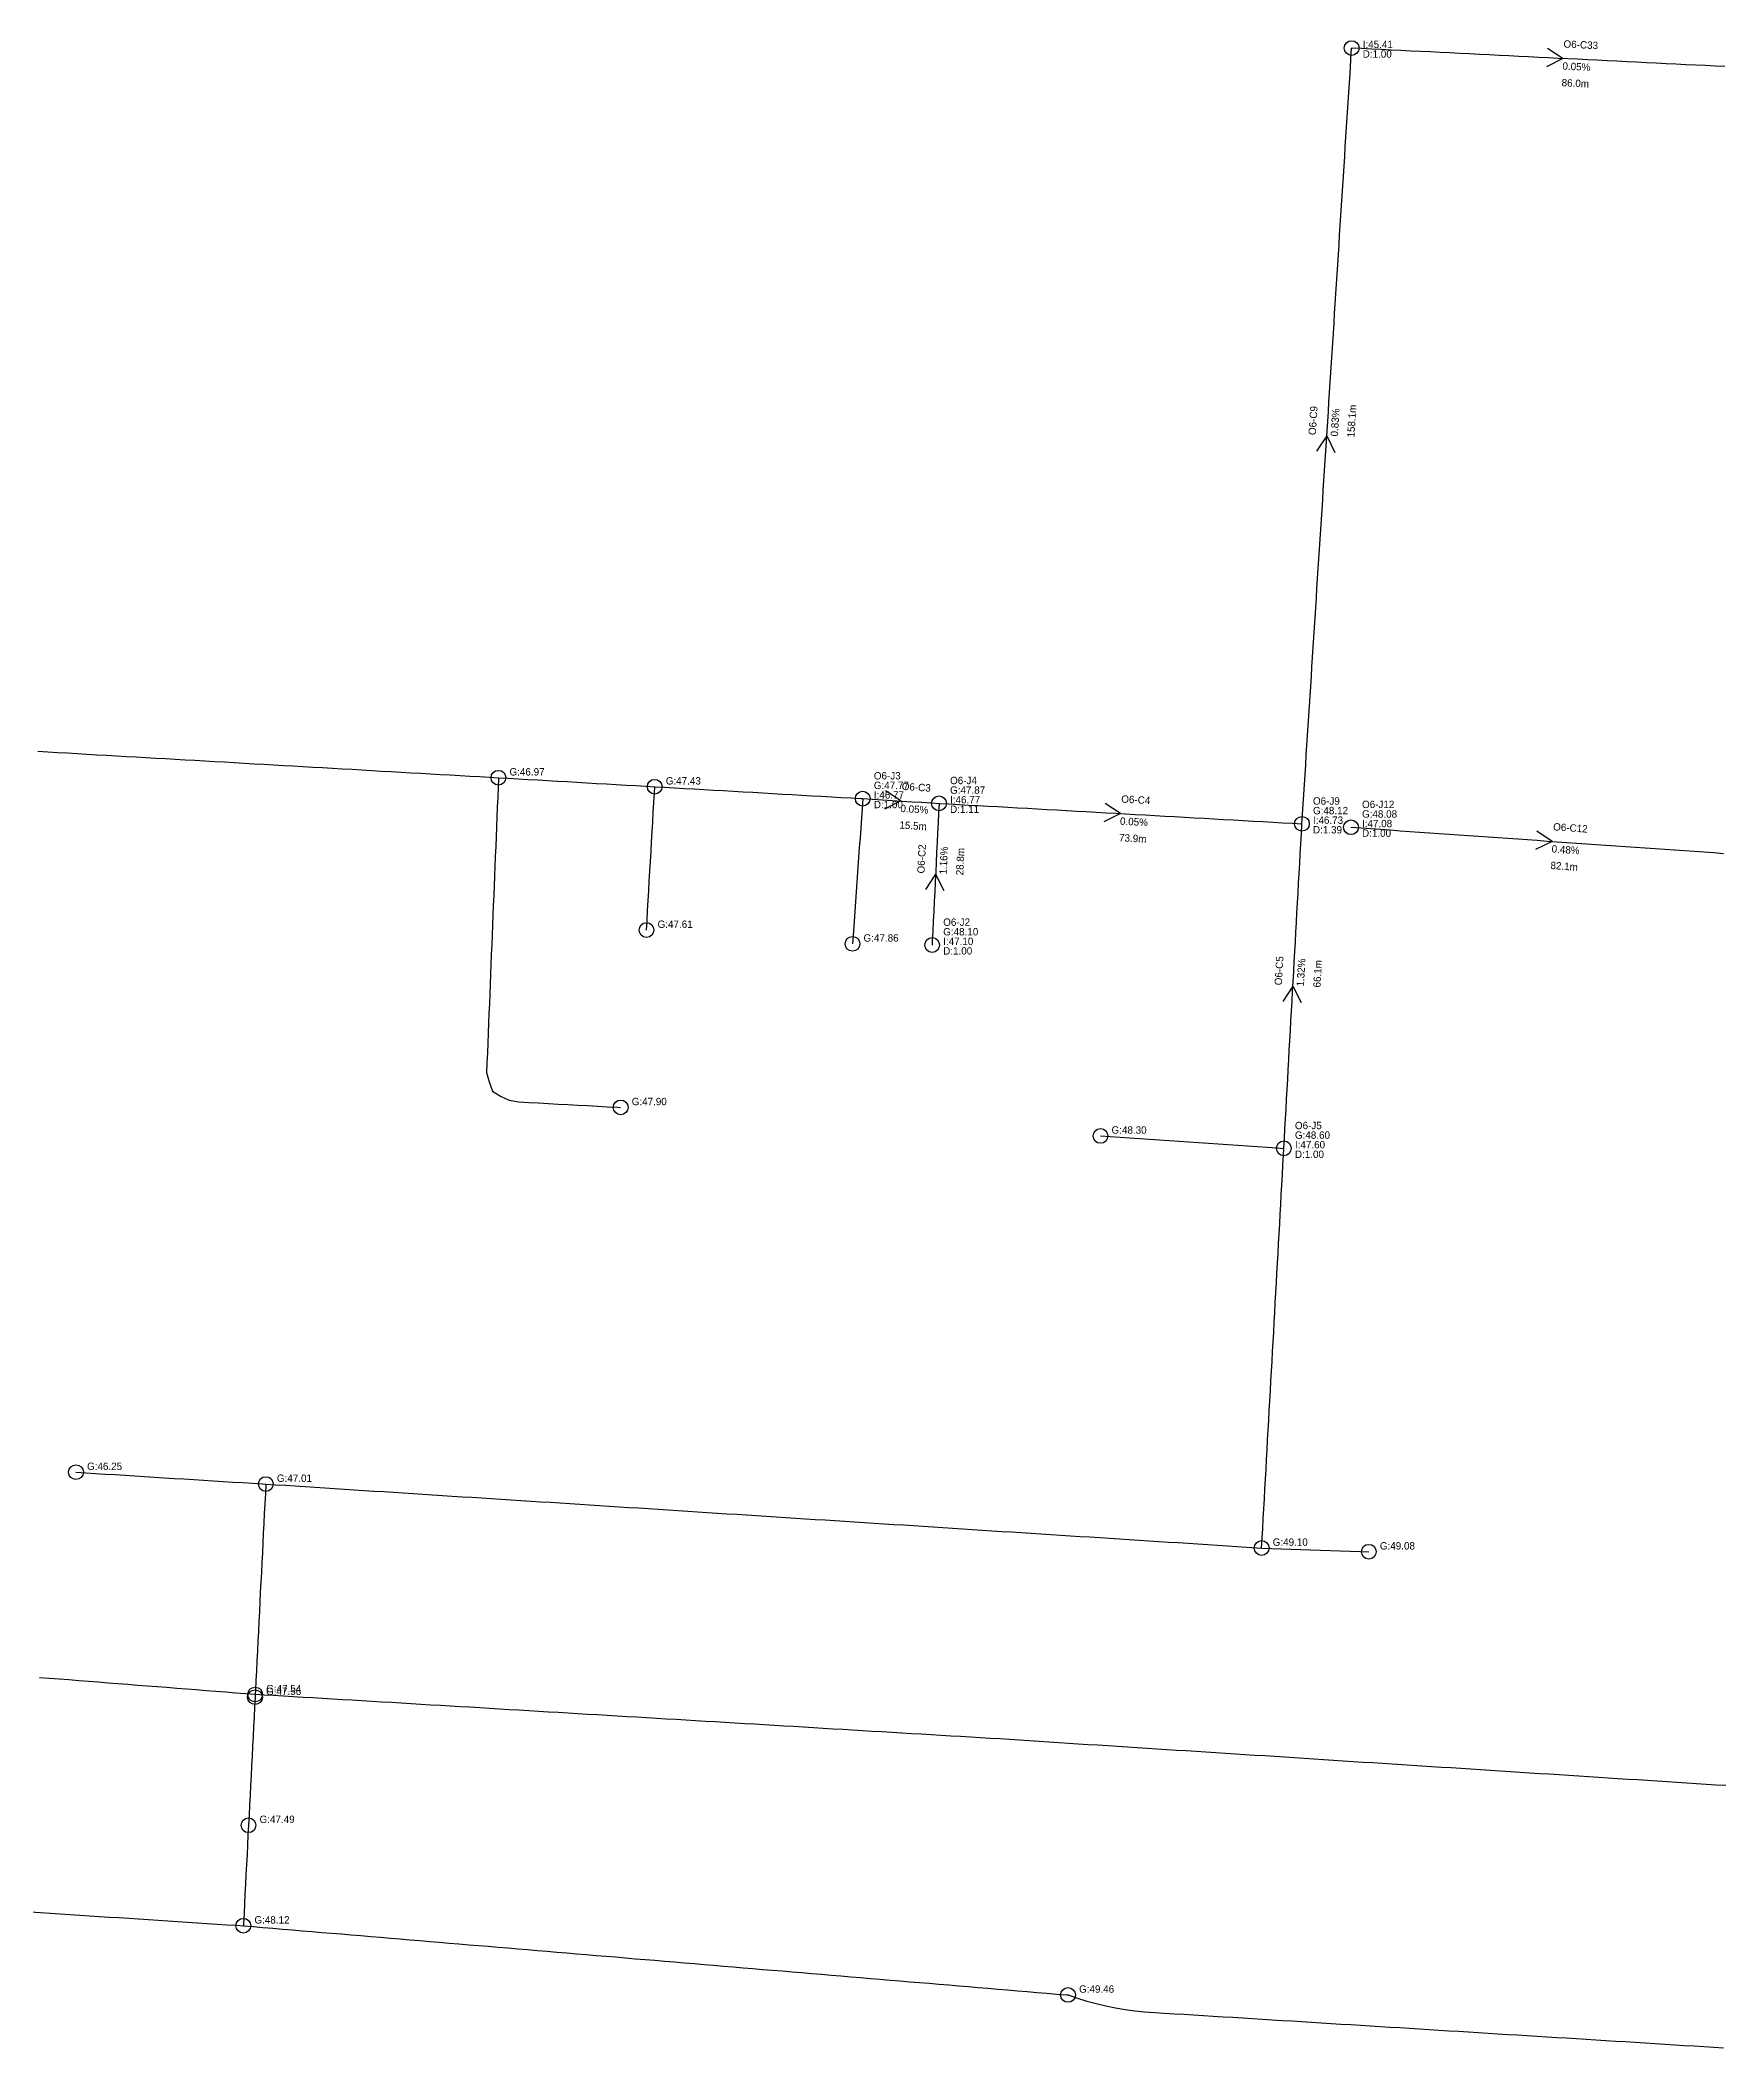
# Model space of a CAD drawing. Header units: metres. Extents: x 607160 to 610559, y 2613470 to 2618337.
# Drawn here: x 607811.9 to 608154.2, y 2613972.2 to 2614380.6 of the extents above; entities that cross this region are included whole.
import ezdxf

# ---------------------------------------------------------------- set-up
doc = ezdxf.new("R2010")
doc.units = ezdxf.units.M
for name, color, linetype in [('SW-DRAIN-LABELS', 3, 'Continuous'), ('SW-DRAIN-ORPHAN', 8, 'Continuous'), ('SW-DRAIN-SUB-06', 6, 'Continuous'), ('SW-JUNCTIONS', 7, 'Continuous')]:
    doc.layers.add(name, color=color, linetype=linetype)

msp = doc.modelspace()

# ---------------------------------------------------------------- linework, layer by layer
at = {"layer": 'SW-DRAIN-ORPHAN'}
for points in [[(607811.42, 2614235.93), (607813.41, 2614235.81), (607815.41, 2614235.7), (607817.41, 2614235.58), (607819.4, 2614235.47), (607821.4, 2614235.35), (607823.4, 2614235.24), (607825.39, 2614235.12), (607827.39, 2614235.01), (607829.39, 2614234.89), (607831.38, 2614234.78), (607833.38, 2614234.67), (607835.38, 2614234.55), (607837.37, 2614234.44), (607839.37, 2614234.32), (607841.37, 2614234.21), (607843.37, 2614234.09), (607845.36, 2614233.98), (607847.36, 2614233.86), (607849.36, 2614233.75), (607851.35, 2614233.63), (607853.35, 2614233.52), (607855.35, 2614233.4), (607857.34, 2614233.29), (607859.34, 2614233.18), (607861.34, 2614233.06), (607863.33, 2614232.95), (607865.33, 2614232.83), (607867.33, 2614232.72), (607869.32, 2614232.6), (607871.32, 2614232.49), (607873.32, 2614232.37), (607875.31, 2614232.26), (607877.31, 2614232.14), (607879.31, 2614232.03), (607881.3, 2614231.91), (607883.3, 2614231.8), (607885.3, 2614231.68), (607887.29, 2614231.57), (607889.29, 2614231.46), (607891.29, 2614231.34), (607893.28, 2614231.23), (607895.28, 2614231.11), (607897.28, 2614231), (607899.27, 2614230.88), (607901.27, 2614230.77), (607903.27, 2614230.65), (607905.1, 2614230.55)], [(607905.1, 2614230.55), (607905.02, 2614228.55), (607904.94, 2614226.55), (607904.86, 2614224.55), (607904.78, 2614222.55), (607904.7, 2614220.56), (607904.62, 2614218.56), (607904.54, 2614216.56), (607904.46, 2614214.56), (607904.38, 2614212.56), (607904.29, 2614210.56), (607904.21, 2614208.57), (607904.13, 2614206.57), (607904.05, 2614204.57), (607903.97, 2614202.57), (607903.89, 2614200.57), (607903.81, 2614198.57), (607903.73, 2614196.58), (607903.65, 2614194.58), (607903.57, 2614192.58), (607903.49, 2614190.58), (607903.41, 2614188.58), (607903.33, 2614186.58), (607903.25, 2614184.59), (607903.17, 2614182.59), (607903.09, 2614180.59), (607903.01, 2614178.59), (607902.93, 2614176.59), (607902.85, 2614174.59), (607902.77, 2614172.59), (607902.69, 2614170.6), (607903.22, 2614168.7), (607903.92, 2614166.82), (607905.49, 2614165.76), (607907.31, 2614164.95), (607909.26, 2614164.62), (607911.25, 2614164.51), (607913.25, 2614164.41), (607915.25, 2614164.3), (607917.25, 2614164.19), (607919.24, 2614164.08), (607921.24, 2614163.97), (607923.24, 2614163.86), (607925.23, 2614163.75), (607927.23, 2614163.65), (607929.23, 2614163.54), (607929.96, 2614163.5)], [(607905.1, 2614230.55), (607907.1, 2614230.43), (607909.09, 2614230.32), (607911.09, 2614230.2), (607913.09, 2614230.09), (607915.08, 2614229.98), (607917.08, 2614229.86), (607919.08, 2614229.75), (607921.07, 2614229.63), (607923.07, 2614229.52), (607925.07, 2614229.4), (607927.06, 2614229.29), (607929.06, 2614229.17), (607931.06, 2614229.06), (607933.05, 2614228.94), (607935.05, 2614228.83), (607936.89, 2614228.72)], [(607935.22, 2614199.56), (607935.33, 2614201.55), (607935.45, 2614203.55), (607935.56, 2614205.55), (607935.68, 2614207.54), (607935.79, 2614209.54), (607935.91, 2614211.54), (607936.02, 2614213.53), (607936.14, 2614215.53), (607936.25, 2614217.53), (607936.36, 2614219.52), (607936.48, 2614221.52), (607936.59, 2614223.52), (607936.71, 2614225.51), (607936.82, 2614227.51), (607936.89, 2614228.72)], [(607936.89, 2614228.72), (607938.89, 2614228.61), (607940.88, 2614228.5), (607942.88, 2614228.38), (607944.88, 2614228.27), (607946.88, 2614228.15), (607948.87, 2614228.04), (607950.87, 2614227.92), (607952.87, 2614227.81), (607954.86, 2614227.7), (607956.86, 2614227.58), (607958.86, 2614227.47), (607960.85, 2614227.35), (607962.85, 2614227.24), (607964.85, 2614227.12), (607966.84, 2614227.01), (607968.84, 2614226.9), (607970.84, 2614226.78), (607972.83, 2614226.67), (607974.83, 2614226.55), (607976.83, 2614226.44), (607978.82, 2614226.32), (607979.21, 2614226.3)], [(607979.21, 2614226.3), (607979.07, 2614224.31), (607978.93, 2614222.31), (607978.79, 2614220.32), (607978.65, 2614218.32), (607978.51, 2614216.33), (607978.36, 2614214.33), (607978.22, 2614212.34), (607978.08, 2614210.34), (607977.94, 2614208.35), (607977.8, 2614206.35), (607977.66, 2614204.36), (607977.52, 2614202.36), (607977.37, 2614200.37), (607977.23, 2614198.37), (607977.12, 2614196.76)], [(608027.57, 2614157.7), (608029.56, 2614157.56), (608031.56, 2614157.43), (608033.55, 2614157.29), (608035.55, 2614157.16), (608037.54, 2614157.02), (608039.54, 2614156.89), (608041.54, 2614156.75), (608043.53, 2614156.62), (608045.53, 2614156.48), (608047.52, 2614156.35), (608049.52, 2614156.21), (608051.51, 2614156.08), (608053.51, 2614155.94), (608055.5, 2614155.81), (608057.5, 2614155.67), (608059.49, 2614155.54), (608061.49, 2614155.4), (608063.48, 2614155.27), (608064.87, 2614155.17)], [(608060.35, 2614073.89), (608060.46, 2614075.89), (608060.58, 2614077.88), (608060.69, 2614079.88), (608060.8, 2614081.88), (608060.91, 2614083.87), (608061.02, 2614085.87), (608061.13, 2614087.87), (608061.24, 2614089.86), (608061.35, 2614091.86), (608061.46, 2614093.86), (608061.57, 2614095.86), (608061.69, 2614097.85), (608061.8, 2614099.85), (608061.91, 2614101.85), (608062.02, 2614103.84), (608062.13, 2614105.84), (608062.24, 2614107.84), (608062.35, 2614109.83), (608062.46, 2614111.83), (608062.57, 2614113.83), (608062.68, 2614115.82), (608062.8, 2614117.82), (608062.91, 2614119.82), (608063.02, 2614121.82), (608063.13, 2614123.81), (608063.24, 2614125.81), (608063.35, 2614127.81), (608063.46, 2614129.8), (608063.57, 2614131.8), (608063.68, 2614133.8), (608063.79, 2614135.79), (608063.91, 2614137.79), (608064.02, 2614139.79), (608064.13, 2614141.78), (608064.24, 2614143.78), (608064.35, 2614145.78), (608064.46, 2614147.78), (608064.57, 2614149.77), (608064.68, 2614151.77), (608064.79, 2614153.77), (608064.87, 2614155.17)], [(607819.16, 2614089.31), (607821.15, 2614089.19), (607823.15, 2614089.06), (607825.15, 2614088.94), (607827.14, 2614088.81), (607829.14, 2614088.69), (607831.14, 2614088.56), (607833.13, 2614088.44), (607835.13, 2614088.31), (607837.12, 2614088.19), (607839.12, 2614088.06), (607841.12, 2614087.94), (607843.11, 2614087.81), (607845.11, 2614087.69), (607847.1, 2614087.56), (607849.1, 2614087.44), (607851.1, 2614087.31), (607853.09, 2614087.19), (607855.09, 2614087.06), (607857.08, 2614086.94), (607857.78, 2614086.89)], [(607857.78, 2614086.89), (607857.68, 2614084.9), (607857.58, 2614082.9), (607857.47, 2614080.9), (607857.37, 2614078.9), (607857.27, 2614076.91), (607857.17, 2614074.91), (607857.07, 2614072.91), (607856.97, 2614070.91), (607856.87, 2614068.92), (607856.77, 2614066.92), (607856.66, 2614064.92), (607856.56, 2614062.92), (607856.46, 2614060.93), (607856.36, 2614058.93), (607856.26, 2614056.93), (607856.16, 2614054.94), (607856.06, 2614052.94), (607855.95, 2614050.94), (607855.85, 2614048.94), (607855.75, 2614046.95), (607855.65, 2614044.95), (607855.61, 2614044.09)], [(607857.78, 2614086.89), (607859.77, 2614086.77), (607861.77, 2614086.64), (607863.77, 2614086.51), (607865.76, 2614086.38), (607867.76, 2614086.25), (607869.75, 2614086.13), (607871.75, 2614086), (607873.75, 2614085.87), (607875.74, 2614085.74), (607877.74, 2614085.61), (607879.73, 2614085.48), (607881.73, 2614085.36), (607883.73, 2614085.23), (607885.72, 2614085.1), (607887.72, 2614084.97), (607889.71, 2614084.84), (607891.71, 2614084.72), (607893.7, 2614084.59), (607895.7, 2614084.46), (607897.7, 2614084.33), (607899.69, 2614084.2), (607901.69, 2614084.08), (607903.68, 2614083.95), (607905.68, 2614083.82), (607907.68, 2614083.69), (607909.67, 2614083.56), (607911.67, 2614083.43), (607913.66, 2614083.31), (607915.66, 2614083.18), (607917.66, 2614083.05), (607919.65, 2614082.92), (607921.65, 2614082.79), (607923.64, 2614082.67), (607925.64, 2614082.54), (607927.64, 2614082.41), (607929.63, 2614082.28), (607931.63, 2614082.15), (607933.62, 2614082.03), (607935.62, 2614081.9), (607937.61, 2614081.77), (607939.61, 2614081.64), (607941.61, 2614081.51), (607943.6, 2614081.38), (607945.6, 2614081.26), (607947.59, 2614081.13), (607949.59, 2614081), (607951.59, 2614080.87), (607953.58, 2614080.74), (607955.58, 2614080.62), (607957.57, 2614080.49), (607959.57, 2614080.36), (607961.57, 2614080.23), (607963.56, 2614080.1), (607965.56, 2614079.97), (607967.55, 2614079.85), (607969.55, 2614079.72), (607971.54, 2614079.59), (607973.54, 2614079.46), (607975.54, 2614079.33), (607977.53, 2614079.21), (607979.53, 2614079.08), (607981.52, 2614078.95), (607983.52, 2614078.82), (607985.52, 2614078.69), (607987.51, 2614078.57), (607989.51, 2614078.44), (607991.5, 2614078.31), (607993.5, 2614078.18), (607995.5, 2614078.05), (607997.49, 2614077.92), (607999.49, 2614077.8), (608001.48, 2614077.67), (608003.48, 2614077.54), (608005.47, 2614077.41), (608007.47, 2614077.28), (608009.47, 2614077.16), (608011.46, 2614077.03), (608013.46, 2614076.9), (608015.45, 2614076.77), (608017.45, 2614076.64), (608019.45, 2614076.52), (608021.44, 2614076.39), (608023.44, 2614076.26), (608025.43, 2614076.13), (608027.43, 2614076), (608029.43, 2614075.87), (608031.42, 2614075.75), (608033.42, 2614075.62), (608035.41, 2614075.49), (608037.41, 2614075.36), (608039.41, 2614075.23), (608041.4, 2614075.11), (608043.4, 2614074.98), (608045.39, 2614074.85), (608047.39, 2614074.72), (608049.38, 2614074.59), (608051.38, 2614074.47), (608053.38, 2614074.34), (608055.37, 2614074.21), (608057.37, 2614074.08), (608059.36, 2614073.95), (608060.35, 2614073.89)], [(608060.35, 2614073.89), (608062.35, 2614073.82), (608064.35, 2614073.75), (608066.35, 2614073.68), (608068.35, 2614073.61), (608070.35, 2614073.54), (608072.35, 2614073.47), (608074.34, 2614073.4), (608076.34, 2614073.33), (608078.34, 2614073.26), (608080.34, 2614073.19), (608082.15, 2614073.13)], [(607855.61, 2614044.09), (607853.61, 2614044.25), (607851.62, 2614044.4), (607849.62, 2614044.56), (607847.63, 2614044.72), (607845.64, 2614044.87), (607843.64, 2614045.03), (607841.65, 2614045.18), (607839.66, 2614045.34), (607837.66, 2614045.5), (607835.67, 2614045.65), (607833.67, 2614045.81), (607831.68, 2614045.96), (607829.69, 2614046.12), (607827.69, 2614046.27), (607825.7, 2614046.43), (607823.7, 2614046.59), (607821.71, 2614046.74), (607819.72, 2614046.9), (607817.72, 2614047.05), (607815.73, 2614047.21), (607813.73, 2614047.36), (607811.74, 2614047.52)], [(607855.58, 2614043.55), (607855.48, 2614041.55), (607855.38, 2614039.56), (607855.27, 2614037.56), (607855.17, 2614035.56), (607855.07, 2614033.56), (607854.97, 2614031.57), (607854.87, 2614029.57), (607854.77, 2614027.57), (607854.66, 2614025.57), (607854.56, 2614023.58), (607854.46, 2614021.58), (607854.36, 2614019.58), (607854.25, 2614017.51)], [(607855.61, 2614044.09), (607855.58, 2614043.55)], [(608154.79, 2614025.56), (608152.79, 2614025.69), (608150.8, 2614025.81), (608148.8, 2614025.94), (608146.81, 2614026.07), (608144.81, 2614026.2), (608142.82, 2614026.33), (608140.82, 2614026.46), (608138.82, 2614026.58), (608136.83, 2614026.71), (608134.83, 2614026.84), (608132.84, 2614026.97), (608130.84, 2614027.1), (608128.84, 2614027.23), (608126.85, 2614027.35), (608124.85, 2614027.48), (608122.86, 2614027.61), (608120.86, 2614027.74), (608118.86, 2614027.87), (608116.87, 2614027.99), (608114.87, 2614028.12), (608112.88, 2614028.25), (608110.88, 2614028.38), (608108.89, 2614028.51), (608106.89, 2614028.64), (608104.89, 2614028.76), (608102.9, 2614028.89), (608100.9, 2614029.02), (608098.91, 2614029.15), (608096.91, 2614029.28), (608094.91, 2614029.41), (608092.92, 2614029.53), (608090.92, 2614029.66), (608088.93, 2614029.79), (608086.93, 2614029.92), (608084.93, 2614030.05), (608082.94, 2614030.17), (608080.94, 2614030.3), (608078.95, 2614030.43), (608076.95, 2614030.56), (608074.96, 2614030.69), (608072.96, 2614030.82), (608070.96, 2614030.94), (608068.97, 2614031.07), (608066.97, 2614031.2), (608064.98, 2614031.33), (608062.98, 2614031.46), (608060.98, 2614031.59), (608058.99, 2614031.71), (608056.99, 2614031.84), (608055, 2614031.97), (608053, 2614032.1), (608051, 2614032.23), (608049.01, 2614032.36), (608047.01, 2614032.48), (608045.02, 2614032.61), (608043.02, 2614032.74), (608041.03, 2614032.87), (608039.03, 2614033), (608037.03, 2614033.12), (608035.04, 2614033.25), (608033.04, 2614033.38), (608031.05, 2614033.51), (608029.05, 2614033.64), (608027.05, 2614033.77), (608025.06, 2614033.89), (608023.06, 2614034.02), (608021.07, 2614034.15), (608019.07, 2614034.28), (608017.07, 2614034.41), (608015.08, 2614034.54), (608013.08, 2614034.66), (608011.09, 2614034.79), (608009.09, 2614034.92), (608007.1, 2614035.05), (608005.1, 2614035.18), (608003.1, 2614035.29), (608001.11, 2614035.41), (607999.11, 2614035.53), (607997.11, 2614035.65), (607995.12, 2614035.77), (607993.12, 2614035.89), (607991.12, 2614036.01), (607989.13, 2614036.13), (607987.13, 2614036.25), (607985.13, 2614036.37), (607983.14, 2614036.49), (607981.14, 2614036.6), (607979.15, 2614036.72), (607977.15, 2614036.84), (607975.15, 2614036.96), (607973.16, 2614037.08), (607971.16, 2614037.2), (607969.16, 2614037.32), (607967.17, 2614037.44), (607965.17, 2614037.56), (607963.17, 2614037.68), (607961.18, 2614037.8), (607959.18, 2614037.91), (607957.18, 2614038.03), (607955.19, 2614038.15), (607953.19, 2614038.27), (607951.2, 2614038.39), (607949.2, 2614038.51), (607947.2, 2614038.63), (607945.21, 2614038.75), (607943.21, 2614038.87), (607941.21, 2614038.99), (607939.22, 2614039.11), (607937.22, 2614039.22), (607935.22, 2614039.34), (607933.23, 2614039.46), (607931.23, 2614039.58), (607929.23, 2614039.7), (607927.24, 2614039.82), (607925.24, 2614039.94), (607923.24, 2614040.06), (607921.25, 2614040.18), (607919.25, 2614040.3), (607917.26, 2614040.42), (607915.26, 2614040.53), (607913.26, 2614040.65), (607911.27, 2614040.77), (607909.27, 2614040.89), (607907.27, 2614041.01), (607905.28, 2614041.13), (607903.28, 2614041.25), (607901.28, 2614041.37), (607899.29, 2614041.49), (607897.29, 2614041.61), (607895.29, 2614041.73), (607893.3, 2614041.84), (607891.3, 2614041.96), (607889.31, 2614042.08), (607887.31, 2614042.2), (607885.31, 2614042.32), (607883.32, 2614042.44), (607881.32, 2614042.56), (607879.32, 2614042.68), (607877.33, 2614042.8), (607875.33, 2614042.92), (607873.33, 2614043.04), (607871.34, 2614043.15), (607869.34, 2614043.27), (607867.34, 2614043.39), (607865.35, 2614043.51), (607863.35, 2614043.63), (607861.35, 2614043.75), (607859.36, 2614043.87), (607857.36, 2614043.99), (607855.61, 2614044.09)], [(607854.25, 2614017.51), (607854.15, 2614015.51), (607854.05, 2614013.51), (607853.95, 2614011.52), (607853.85, 2614009.52), (607853.74, 2614007.52), (607853.64, 2614005.52), (607853.54, 2614003.53), (607853.44, 2614001.53), (607853.34, 2613999.53), (607853.23, 2613997.53), (607853.21, 2613997.06)], [(607809.93, 2613999.87), (607811.92, 2613999.74), (607813.92, 2613999.61), (607815.91, 2613999.48), (607817.91, 2613999.35), (607819.91, 2613999.22), (607821.9, 2613999.09), (607823.9, 2613998.96), (607825.89, 2613998.84), (607827.89, 2613998.71), (607829.88, 2613998.58), (607831.88, 2613998.45), (607833.88, 2613998.32), (607835.87, 2613998.19), (607837.87, 2613998.06), (607839.86, 2613997.93), (607841.86, 2613997.8), (607843.86, 2613997.67), (607845.85, 2613997.54), (607847.85, 2613997.41), (607849.84, 2613997.28), (607851.84, 2613997.15), (607853.21, 2613997.06)], [(607853.21, 2613997.06), (607855.2, 2613996.89), (607857.2, 2613996.73), (607859.19, 2613996.56), (607861.18, 2613996.39), (607863.18, 2613996.22), (607865.17, 2613996.06), (607867.16, 2613995.89), (607869.15, 2613995.72), (607871.15, 2613995.56), (607873.14, 2613995.39), (607875.13, 2613995.22), (607877.13, 2613995.05), (607879.12, 2613994.89), (607881.11, 2613994.72), (607883.11, 2613994.55), (607885.1, 2613994.39), (607887.09, 2613994.22), (607889.08, 2613994.05), (607891.08, 2613993.88), (607893.07, 2613993.72), (607895.06, 2613993.55), (607897.06, 2613993.38), (607899.05, 2613993.21), (607901.04, 2613993.05), (607903.04, 2613992.88), (607905.03, 2613992.71), (607907.02, 2613992.55), (607909.01, 2613992.38), (607911.01, 2613992.21), (607913, 2613992.04), (607914.99, 2613991.88), (607916.99, 2613991.71), (607918.98, 2613991.54), (607920.97, 2613991.38), (607922.97, 2613991.21), (607924.96, 2613991.04), (607926.95, 2613990.87), (607928.94, 2613990.71), (607930.94, 2613990.54), (607932.93, 2613990.37), (607934.92, 2613990.21), (607936.92, 2613990.04), (607938.91, 2613989.87), (607940.9, 2613989.7), (607942.9, 2613989.54), (607944.89, 2613989.37), (607946.88, 2613989.2), (607948.87, 2613989.04), (607950.87, 2613988.87), (607952.86, 2613988.7), (607954.85, 2613988.53), (607956.85, 2613988.37), (607958.84, 2613988.2), (607960.83, 2613988.03), (607962.83, 2613987.87), (607964.82, 2613987.7), (607966.81, 2613987.53), (607968.8, 2613987.36), (607970.8, 2613987.2), (607972.79, 2613987.03), (607974.78, 2613986.86), (607976.78, 2613986.69), (607978.77, 2613986.53), (607980.76, 2613986.36), (607982.76, 2613986.19), (607984.75, 2613986.03), (607986.74, 2613985.86), (607988.73, 2613985.69), (607990.73, 2613985.52), (607992.72, 2613985.36), (607994.71, 2613985.19), (607996.71, 2613985.02), (607998.7, 2613984.86), (608000.69, 2613984.69), (608002.69, 2613984.52), (608004.68, 2613984.35), (608006.67, 2613984.19), (608008.66, 2613984.02), (608010.66, 2613983.85), (608012.65, 2613983.69), (608014.64, 2613983.52), (608016.64, 2613983.35), (608018.63, 2613983.18), (608020.62, 2613983.02), (608020.96, 2613982.99)], [(608020.96, 2613982.99), (608022.86, 2613982.37), (608024.76, 2613981.76), (608026.7, 2613981.26), (608028.64, 2613980.77), (608030.6, 2613980.39), (608032.57, 2613980.05), (608034.55, 2613979.79), (608036.54, 2613979.59), (608038.54, 2613979.42), (608040.53, 2613979.3), (608042.53, 2613979.18), (608044.52, 2613979.05), (608046.52, 2613978.93), (608048.52, 2613978.81), (608050.51, 2613978.68), (608052.51, 2613978.56), (608054.5, 2613978.44), (608056.5, 2613978.31), (608058.5, 2613978.19), (608060.49, 2613978.07), (608062.49, 2613977.94), (608064.49, 2613977.82), (608066.48, 2613977.7), (608068.48, 2613977.57), (608070.47, 2613977.45), (608072.47, 2613977.33), (608074.47, 2613977.2), (608076.46, 2613977.08), (608078.46, 2613976.96), (608080.46, 2613976.83), (608082.45, 2613976.71), (608084.45, 2613976.59), (608086.44, 2613976.46), (608088.44, 2613976.34), (608090.44, 2613976.22), (608092.43, 2613976.09), (608094.43, 2613975.97), (608096.42, 2613975.85), (608098.42, 2613975.72), (608100.42, 2613975.6), (608102.41, 2613975.47), (608104.41, 2613975.35), (608106.41, 2613975.23), (608108.4, 2613975.1), (608110.4, 2613974.98), (608112.39, 2613974.86), (608114.39, 2613974.73), (608116.39, 2613974.61), (608118.38, 2613974.49), (608120.38, 2613974.36), (608122.37, 2613974.24), (608124.37, 2613974.12), (608126.37, 2613973.99), (608128.36, 2613973.87), (608130.36, 2613973.75), (608132.36, 2613973.62), (608134.35, 2613973.5), (608136.35, 2613973.38), (608138.34, 2613973.25), (608140.34, 2613973.12), (608142.34, 2613973), (608144.33, 2613972.87), (608146.33, 2613972.74), (608148.32, 2613972.61), (608150.32, 2613972.49), (608152.32, 2613972.36), (608154.31, 2613972.23)]]:
    msp.add_lwpolyline(points, dxfattribs=at)
at = {"layer": 'SW-DRAIN-SUB-06'}
for p, q in [((608121.62, 2614376.81), (608118.28, 2614375.1)), ((608121.62, 2614376.81), (608118.47, 2614378.85)), ((608073.6, 2614300.06), (608071.52, 2614296.94)), ((608073.6, 2614300.06), (608075.26, 2614296.7)), ((607986.97, 2614225.82), (607983.61, 2614224.15)), ((607986.97, 2614225.82), (607983.84, 2614227.89)), ((608031.63, 2614223.26), (608028.28, 2614221.57)), ((608031.63, 2614223.26), (608028.49, 2614225.31)), ((608119.46, 2614217.61), (608116.09, 2614215.97)), ((608119.46, 2614217.61), (608116.35, 2614219.71)), ((607994.02, 2614210.94), (607991.99, 2614207.79)), ((607994.02, 2614210.94), (607995.73, 2614207.6)), ((608066.71, 2614188.17), (608064.66, 2614185.04)), ((608066.71, 2614188.17), (608068.4, 2614184.83))]:
    msp.add_line(p, q, dxfattribs=at)
for points in [[(608068.54, 2614221.17), (608068.67, 2614223.17), (608068.8, 2614225.17), (608068.93, 2614227.16), (608069.06, 2614229.16), (608069.18, 2614231.15), (608069.31, 2614233.15), (608069.44, 2614235.14), (608069.57, 2614237.14), (608069.7, 2614239.14), (608069.82, 2614241.13), (608069.95, 2614243.13), (608070.08, 2614245.12), (608070.21, 2614247.12), (608070.34, 2614249.12), (608070.46, 2614251.11), (608070.59, 2614253.11), (608070.72, 2614255.1), (608070.85, 2614257.1), (608070.98, 2614259.1), (608071.1, 2614261.09), (608071.23, 2614263.09), (608071.36, 2614265.08), (608071.49, 2614267.08), (608071.61, 2614269.08), (608071.74, 2614271.07), (608071.87, 2614273.07), (608072, 2614275.06), (608072.13, 2614277.06), (608072.25, 2614279.05), (608072.38, 2614281.05), (608072.51, 2614283.05), (608072.64, 2614285.04), (608072.77, 2614287.04), (608072.89, 2614289.03), (608073.02, 2614291.03), (608073.15, 2614293.03), (608073.28, 2614295.02), (608073.41, 2614297.02), (608073.53, 2614299.01), (608073.66, 2614301.01), (608073.79, 2614303.01), (608073.92, 2614305), (608074.05, 2614307), (608074.17, 2614308.99), (608074.3, 2614310.99), (608074.43, 2614312.99), (608074.56, 2614314.98), (608074.69, 2614316.98), (608074.81, 2614318.97), (608074.94, 2614320.97), (608075.07, 2614322.96), (608075.2, 2614324.96), (608075.32, 2614326.96), (608075.45, 2614328.95), (608075.58, 2614330.95), (608075.71, 2614332.94), (608075.84, 2614334.94), (608075.96, 2614336.94), (608076.09, 2614338.93), (608076.22, 2614340.93), (608076.35, 2614342.92), (608076.48, 2614344.92), (608076.6, 2614346.92), (608076.73, 2614348.91), (608076.86, 2614350.91), (608076.99, 2614352.9), (608077.12, 2614354.9), (608077.24, 2614356.89), (608077.37, 2614358.89), (608077.5, 2614360.89), (608077.63, 2614362.88), (608077.76, 2614364.88), (608077.88, 2614366.87), (608078.01, 2614368.87), (608078.14, 2614370.87), (608078.27, 2614372.86), (608078.4, 2614374.86), (608078.52, 2614376.85), (608078.66, 2614378.95)], [(608154.6, 2614375.18), (608152.6, 2614375.27), (608150.6, 2614375.37), (608148.6, 2614375.47), (608146.61, 2614375.57), (608144.61, 2614375.67), (608142.61, 2614375.77), (608140.61, 2614375.87), (608138.62, 2614375.97), (608136.62, 2614376.07), (608134.62, 2614376.17), (608132.62, 2614376.27), (608130.63, 2614376.37), (608128.63, 2614376.46), (608126.63, 2614376.56), (608124.63, 2614376.66), (608122.64, 2614376.76), (608120.64, 2614376.86), (608118.64, 2614376.96), (608116.64, 2614377.06), (608114.64, 2614377.16), (608112.65, 2614377.26), (608110.65, 2614377.36), (608108.65, 2614377.46), (608106.65, 2614377.56), (608104.66, 2614377.66), (608102.66, 2614377.75), (608100.66, 2614377.85), (608098.66, 2614377.95), (608096.67, 2614378.05), (608094.67, 2614378.15), (608092.67, 2614378.25), (608090.67, 2614378.35), (608088.68, 2614378.45), (608086.68, 2614378.55), (608084.68, 2614378.65), (608082.68, 2614378.75), (608080.69, 2614378.85), (608078.66, 2614378.95)], [(607979.21, 2614226.3), (607981.21, 2614226.18), (607983.21, 2614226.06), (607985.2, 2614225.93), (607987.2, 2614225.81), (607989.2, 2614225.68), (607991.19, 2614225.56), (607993.19, 2614225.44), (607994.72, 2614225.34)], [(607994.72, 2614225.34), (607994.62, 2614223.35), (607994.52, 2614221.35), (607994.43, 2614219.35), (607994.33, 2614217.35), (607994.23, 2614215.35), (607994.14, 2614213.36), (607994.04, 2614211.36), (607993.94, 2614209.36), (607993.84, 2614207.36), (607993.75, 2614205.37), (607993.65, 2614203.37), (607993.55, 2614201.37), (607993.46, 2614199.37), (607993.36, 2614197.38), (607993.32, 2614196.53)], [(607994.72, 2614225.34), (607996.71, 2614225.23), (607998.71, 2614225.12), (608000.71, 2614225), (608002.7, 2614224.89), (608004.7, 2614224.78), (608006.7, 2614224.67), (608008.69, 2614224.55), (608010.69, 2614224.44), (608012.69, 2614224.33), (608014.69, 2614224.22), (608016.68, 2614224.1), (608018.68, 2614223.99), (608020.68, 2614223.88), (608022.67, 2614223.76), (608024.67, 2614223.65), (608026.67, 2614223.54), (608028.66, 2614223.43), (608030.66, 2614223.31), (608032.66, 2614223.2), (608034.65, 2614223.09), (608036.65, 2614222.97), (608038.65, 2614222.86), (608040.64, 2614222.75), (608042.64, 2614222.64), (608044.64, 2614222.52), (608046.63, 2614222.41), (608048.63, 2614222.3), (608050.63, 2614222.19), (608052.62, 2614222.07), (608054.62, 2614221.96), (608056.62, 2614221.85), (608058.62, 2614221.73), (608060.61, 2614221.62), (608062.61, 2614221.51), (608064.61, 2614221.4), (608066.6, 2614221.28), (608068.54, 2614221.17)], [(608064.87, 2614155.17), (608064.98, 2614157.17), (608065.09, 2614159.17), (608065.21, 2614161.17), (608065.32, 2614163.16), (608065.43, 2614165.16), (608065.54, 2614167.16), (608065.65, 2614169.15), (608065.76, 2614171.15), (608065.87, 2614173.15), (608065.98, 2614175.14), (608066.09, 2614177.14), (608066.21, 2614179.14), (608066.32, 2614181.13), (608066.43, 2614183.13), (608066.54, 2614185.13), (608066.65, 2614187.13), (608066.76, 2614189.12), (608066.87, 2614191.12), (608066.98, 2614193.12), (608067.09, 2614195.11), (608067.21, 2614197.11), (608067.32, 2614199.11), (608067.43, 2614201.1), (608067.54, 2614203.1), (608067.65, 2614205.1), (608067.76, 2614207.09), (608067.87, 2614209.09), (608067.98, 2614211.09), (608068.09, 2614213.09), (608068.21, 2614215.08), (608068.32, 2614217.08), (608068.43, 2614219.08), (608068.54, 2614221.17)], [(608078.52, 2614220.48), (608078.52, 2614220.48), (608080.52, 2614220.34), (608082.51, 2614220.2), (608084.51, 2614220.06), (608086.5, 2614219.92), (608088.5, 2614219.78), (608090.49, 2614219.64), (608092.49, 2614219.5), (608094.48, 2614219.36), (608096.48, 2614219.22), (608098.47, 2614219.08), (608100.47, 2614218.94), (608102.46, 2614218.8), (608104.46, 2614218.66), (608106.45, 2614218.52), (608108.45, 2614218.38), (608110.44, 2614218.24), (608112.44, 2614218.1), (608114.43, 2614217.96), (608116.43, 2614217.82), (608118.42, 2614217.68), (608120.42, 2614217.54), (608122.41, 2614217.4), (608124.41, 2614217.26), (608126.4, 2614217.12), (608128.4, 2614216.98), (608130.39, 2614216.85), (608132.39, 2614216.71), (608134.38, 2614216.57), (608136.38, 2614216.43), (608138.37, 2614216.29), (608140.37, 2614216.15), (608142.36, 2614216.01), (608144.36, 2614215.87), (608146.35, 2614215.73), (608148.35, 2614215.59), (608150.34, 2614215.45), (608152.34, 2614215.31), (608154.33, 2614215.17)]]:
    msp.add_lwpolyline(points, dxfattribs=at)
at = {"layer": 'SW-JUNCTIONS'}
for centre in [(608078.66, 2614378.95), (607905.1, 2614230.55), (607936.89, 2614228.72), (607979.21, 2614226.3), (607994.72, 2614225.34), (608068.54, 2614221.17), (608078.52, 2614220.48), (607935.22, 2614199.56), (607977.12, 2614196.76), (607993.32, 2614196.53), (607929.96, 2614163.5), (608027.57, 2614157.7), (608064.87, 2614155.17), (607819.16, 2614089.31), (607857.78, 2614086.89), (608060.35, 2614073.89), (608082.15, 2614073.13), (607855.58, 2614043.55), (607855.61, 2614044.09), (607854.25, 2614017.51), (607853.21, 2613997.06), (608020.96, 2613982.99)]:
    msp.add_circle(centre, 1.5, dxfattribs=at)

# ---------------------------------------------------------------- texts
at = {"layer": 'SW-DRAIN-LABELS', "color": 6}
for s, p in [('D:1.00', (608080.91, 2614377)), ('D:1.00', (607981.46, 2614224.35)), ('D:1.11', (607996.97, 2614223.39)), ('D:1.39', (608070.79, 2614219.22)), ('D:1.00', (608080.77, 2614218.53)), ('D:1.00', (607995.57, 2614194.58)), ('D:1.00', (608067.12, 2614153.22))]:
    msp.add_text(s, height=1.5, dxfattribs=at).set_placement(p)
at = {"layer": 'SW-DRAIN-LABELS', "color": 4}
for s, p in [('I:45.41', (608080.91, 2614378.95)), ('I:46.77', (607981.46, 2614226.3)), ('I:46.77', (607996.97, 2614225.34)), ('I:46.73', (608070.79, 2614221.17)), ('I:47.08', (608080.77, 2614220.48)), ('I:47.10', (607995.57, 2614196.53)), ('I:47.60', (608067.12, 2614155.17))]:
    msp.add_text(s, height=1.5, dxfattribs=at).set_placement(p)
at = {"layer": 'SW-DRAIN-LABELS', "color": 3}
for s, rotation, p in [('O6-C33', -2.8434, (608121.73, 2614379.06)), ('O6-C9', 86.3326, (608071.36, 2614300.2)), ('O6-C3', -3.5405, (607987.1, 2614228.07)), ('O6-C4', -3.2327, (608031.76, 2614225.5)), ('O6-C12', -4.0029, (608119.61, 2614219.86)), ('O6-C2', 87.2213, (607991.77, 2614211.05)), ('O6-C5', 86.8148, (608064.46, 2614188.3))]:
    msp.add_text(s, height=1.5, rotation=rotation, dxfattribs=at).set_placement(p)
at = {"layer": 'SW-DRAIN-LABELS', "color": 2}
for s, rotation, p in [('0.05%', -2.8434, (608121.51, 2614374.57)), ('86.0m', -2.8434, (608121.34, 2614371.19)), ('0.83%', 86.3326, (608075.85, 2614299.92)), ('158.1m', 86.3326, (608079.21, 2614299.7)), ('15.5m', -3.5405, (607986.62, 2614220.21)), ('0.05%', -3.5405, (607986.83, 2614223.58)), ('0.05%', -3.2327, (608031.5, 2614221.01)), ('73.9m', -3.2327, (608031.31, 2614217.64)), ('1.16%', 87.2213, (607996.27, 2614210.83)), ('28.8m', 87.2213, (607999.64, 2614210.67)), ('82.1m', -4.0029, (608119.06, 2614212)), ('0.48%', -4.0029, (608119.3, 2614215.37)), ('1.32%', 86.8148, (608068.95, 2614188.05)), ('66.1m', 86.8148, (608072.32, 2614187.86))]:
    msp.add_text(s, height=1.5, rotation=rotation, dxfattribs=at).set_placement(p)
at = {"layer": 'SW-DRAIN-LABELS', "color": 7}
for s, p in [('G:46.97', (607907.35, 2614231)), ('G:47.43', (607939.14, 2614229.17)), ('O6-J3', (607981.46, 2614230.2)), ('O6-J4', (607996.97, 2614229.24)), ('G:47.77', (607981.46, 2614228.25)), ('G:47.87', (607996.97, 2614227.29)), ('O6-J9', (608070.79, 2614225.07)), ('O6-J12', (608080.77, 2614224.38)), ('G:48.12', (608070.79, 2614223.12)), ('G:48.08', (608080.77, 2614222.43)), ('G:47.61', (607937.47, 2614200.01)), ('O6-J2', (607995.57, 2614200.43)), ('G:47.86', (607979.37, 2614197.21)), ('G:48.10', (607995.57, 2614198.48)), ('G:47.90', (607932.21, 2614163.95)), ('O6-J5', (608067.12, 2614159.07)), ('G:48.30', (608029.82, 2614158.15)), ('G:48.60', (608067.12, 2614157.12)), ('G:46.25', (607821.41, 2614089.76)), ('G:47.01', (607860.03, 2614087.34)), ('G:49.10', (608062.6, 2614074.34)), ('G:49.08', (608084.4, 2614073.58)), ('G:47.54', (607857.86, 2614044.54)), ('G:47.56', (607857.83, 2614044)), ('G:47.49', (607856.5, 2614017.96)), ('G:48.12', (607855.46, 2613997.51)), ('G:49.46', (608023.21, 2613983.44))]:
    msp.add_text(s, height=1.5, dxfattribs=at).set_placement(p)

doc.saveas('drawing.dxf')
